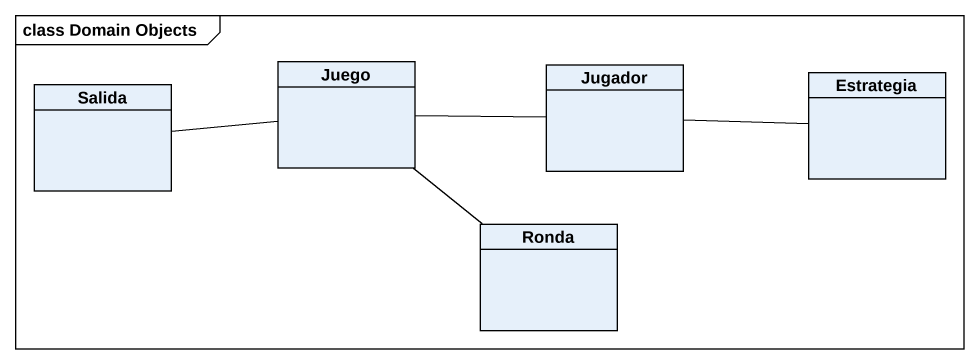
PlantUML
@startuml
mainframe class Domain Objects
hide circle
hide empty members
class Salida
class Juego
class Jugador
class Estrategia
class Ronda
Juego -left- Salida
Jugador -left- Juego
Estrategia -left- Jugador
Ronda -up- Juego
@enduml
